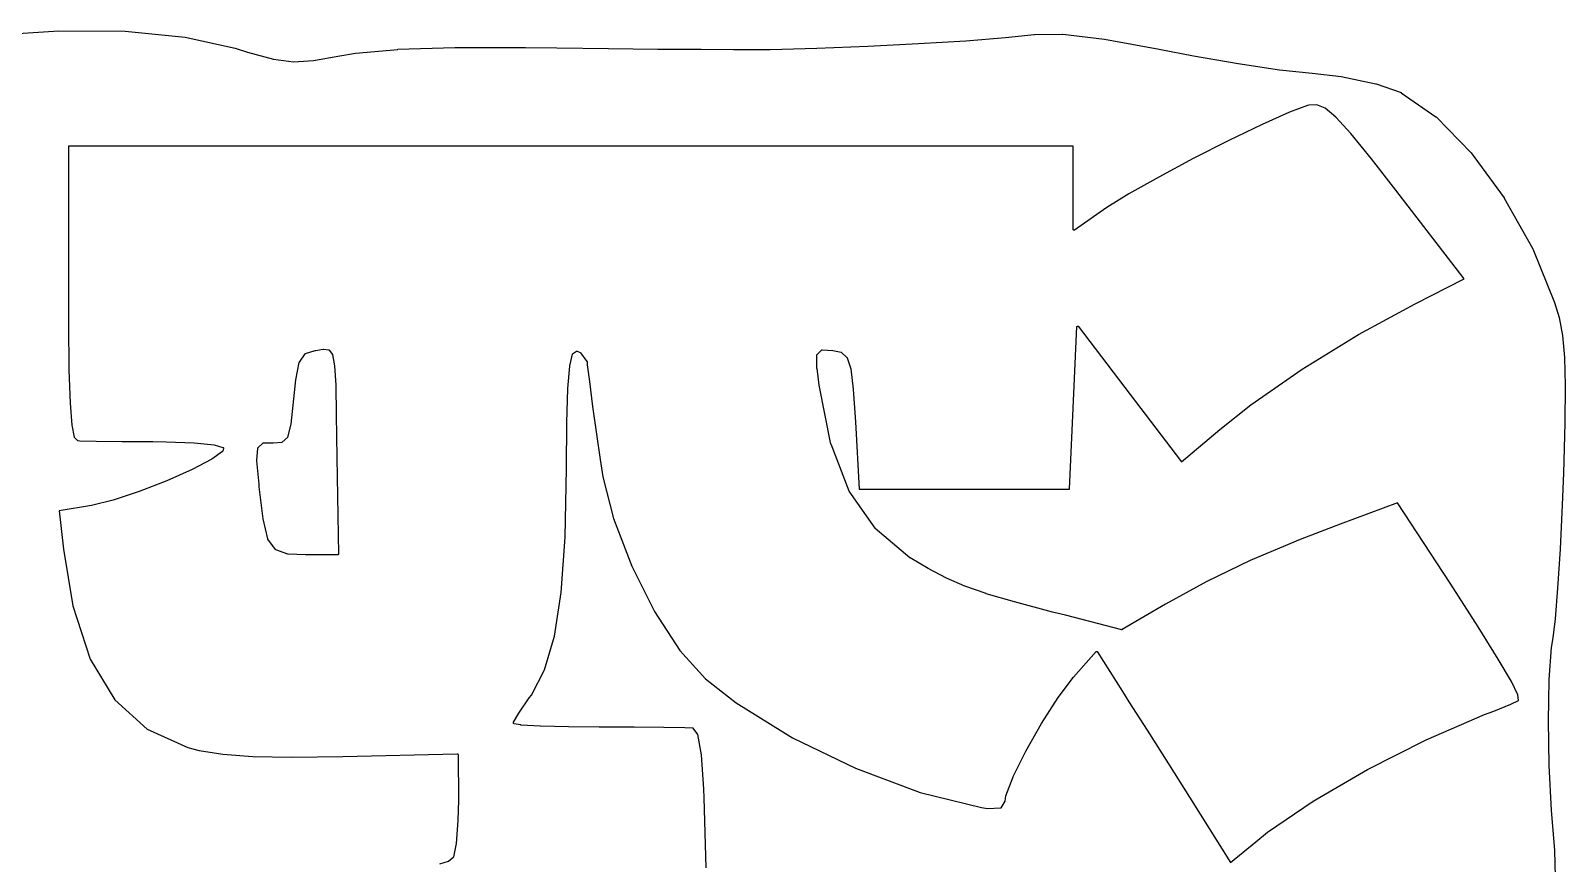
# Model space of a CAD drawing. Extents: x 85 to 230, y -159 to -77.
# Drawn here: x 150.03 to 160.33, y -142.06 to -136.47 of the extents above; entities that cross this region are included whole.
import ezdxf

# ---------------------------------------------------------------- set-up
doc = ezdxf.new("R2010")
doc.units = 0
doc.header["$MEASUREMENT"] = 0
doc.layers.add('BLACK', color=7, linetype='CONTINUOUS')

msp = doc.modelspace()

# ---------------------------------------------------------------- linework, layer by layer
at = {"layer": 'BLACK', "linetype": 'CONTINUOUS'}
for p, q in [((149.756, -136.497), (150.215, -136.466)), ((150.215, -136.466), (150.215, -136.466)), ((150.215, -136.466), (150.215, -136.466)), ((150.215, -136.466), (150.215, -136.466)), ((150.215, -136.466), (150.659, -136.47)), ((150.659, -136.47), (150.659, -136.47)), ((150.659, -136.47), (150.66, -136.47)), ((150.66, -136.47), (150.66, -136.47)), ((150.66, -136.47), (151.062, -136.51)), ((151.062, -136.51), (151.062, -136.51)), ((151.062, -136.51), (151.063, -136.51)), ((151.063, -136.51), (151.063, -136.51)), ((151.063, -136.51), (151.397, -136.584)), ((156.304, -136.533), (156.571, -136.512)), ((156.571, -136.512), (156.762, -136.491)), ((156.762, -136.491), (156.764, -136.491)), ((156.764, -136.491), (156.764, -136.491)), ((156.764, -136.491), (156.764, -136.491)), ((156.764, -136.491), (156.765, -136.491)), ((156.765, -136.491), (156.954, -136.489)), ((156.954, -136.489), (156.954, -136.489)), ((156.954, -136.489), (156.954, -136.489)), ((156.954, -136.489), (156.955, -136.489)), ((156.955, -136.489), (157.235, -136.522)), ((157.235, -136.522), (157.235, -136.522)), ((157.235, -136.522), (157.235, -136.522)), ((157.235, -136.522), (157.235, -136.522)), ((157.235, -136.522), (157.602, -136.59)), ((151.397, -136.584), (151.397, -136.584)), ((151.397, -136.584), (151.397, -136.584)), ((151.397, -136.584), (151.397, -136.584)), ((151.397, -136.584), (151.481, -136.61)), ((151.481, -136.61), (151.655, -136.658)), ((152.101, -136.635), (152.205, -136.617)), ((152.205, -136.617), (152.491, -136.592)), ((152.205, -136.617), (152.205, -136.617)), ((152.205, -136.617), (152.205, -136.617)), ((152.205, -136.617), (152.205, -136.617)), ((152.491, -136.591), (152.873, -136.579)), ((152.491, -136.592), (152.491, -136.591)), ((152.491, -136.592), (152.491, -136.592)), ((152.491, -136.592), (152.491, -136.592)), ((152.873, -136.579), (152.873, -136.578)), ((152.873, -136.578), (152.873, -136.579)), ((152.873, -136.579), (152.873, -136.578)), ((152.873, -136.578), (153.347, -136.578)), ((153.347, -136.578), (153.347, -136.578)), ((153.347, -136.578), (153.558, -136.581)), ((153.558, -136.581), (153.558, -136.581)), ((153.558, -136.581), (153.904, -136.585)), ((153.904, -136.585), (153.904, -136.585)), ((153.904, -136.585), (154.236, -136.589)), ((154.236, -136.589), (154.236, -136.589)), ((154.236, -136.589), (154.526, -136.591)), ((154.526, -136.591), (154.526, -136.591)), ((154.526, -136.591), (154.744, -136.593)), ((154.744, -136.593), (154.991, -136.592)), ((154.991, -136.592), (155.304, -136.584)), ((155.304, -136.584), (155.645, -136.57)), ((155.645, -136.57), (155.987, -136.553)), ((155.645, -136.57), (155.645, -136.57)), ((155.987, -136.553), (156.304, -136.533)), ((155.987, -136.553), (155.987, -136.553)), ((157.602, -136.59), (157.602, -136.59)), ((157.602, -136.59), (157.833, -136.635)), ((151.655, -136.658), (151.789, -136.675)), ((151.789, -136.675), (151.924, -136.667)), ((151.924, -136.667), (152.101, -136.635)), ((152.101, -136.635), (152.101, -136.635)), ((152.101, -136.635), (152.101, -136.635)), ((152.101, -136.635), (152.101, -136.635)), ((157.833, -136.635), (158.133, -136.687)), ((158.133, -136.687), (158.411, -136.728)), ((158.411, -136.728), (158.629, -136.752)), ((158.629, -136.752), (158.629, -136.752)), ((158.629, -136.752), (158.629, -136.752)), ((158.629, -136.752), (158.823, -136.774)), ((158.823, -136.774), (158.823, -136.774)), ((158.823, -136.774), (158.823, -136.774)), ((158.823, -136.774), (158.824, -136.774)), ((158.824, -136.774), (159.057, -136.822)), ((159.057, -136.822), (159.057, -136.822)), ((159.057, -136.822), (159.058, -136.822)), ((159.058, -136.822), (159.058, -136.822)), ((159.058, -136.822), (159.227, -136.882)), ((159.227, -136.882), (159.227, -136.882)), ((159.227, -136.882), (159.227, -136.882)), ((159.227, -136.882), (159.228, -136.882)), ((159.228, -136.882), (159.228, -136.883)), ((159.228, -136.883), (159.228, -136.883)), ((159.228, -136.883), (159.228, -136.883)), ((159.228, -136.883), (159.228, -136.883)), ((159.228, -136.883), (159.46, -137.044)), ((158.477, -137.014), (158.293, -137.096)), ((158.598, -136.969), (158.477, -137.014)), ((158.607, -136.967), (158.598, -136.969)), ((158.66, -136.963), (158.607, -136.967)), ((158.717, -136.986), (158.66, -136.963)), ((158.789, -137.046), (158.717, -136.986)), ((158.293, -137.096), (158.069, -137.204)), ((158.889, -137.156), (158.789, -137.046)), ((159.46, -137.044), (159.46, -137.044)), ((159.46, -137.044), (159.46, -137.044)), ((159.46, -137.044), (159.46, -137.044)), ((159.46, -137.044), (159.46, -137.044)), ((159.46, -137.044), (159.46, -137.044)), ((159.46, -137.044), (159.461, -137.044)), ((159.461, -137.044), (159.696, -137.287)), ((157.025, -137.242), (150.278, -137.242)), ((150.278, -137.242), (150.278, -138.227)), ((157.025, -137.8), (157.025, -137.242)), ((158.069, -137.204), (157.83, -137.325)), ((159.027, -137.327), (158.889, -137.156)), ((157.83, -137.325), (157.599, -137.449)), ((159.191, -137.537), (159.027, -137.327)), ((159.696, -137.287), (159.696, -137.287)), ((159.696, -137.287), (159.696, -137.287)), ((159.696, -137.287), (159.697, -137.287)), ((159.697, -137.287), (159.918, -137.589)), ((157.599, -137.449), (157.398, -137.562)), ((159.651, -138.133), (159.191, -137.537)), ((157.251, -137.654), (157.033, -137.805)), ((157.398, -137.562), (157.251, -137.654)), ((159.918, -137.589), (159.918, -137.589)), ((159.918, -137.589), (159.918, -137.59)), ((159.918, -137.59), (159.918, -137.59)), ((159.918, -137.59), (160.11, -137.93)), ((157.025, -137.801), (157.025, -137.8)), ((157.025, -137.802), (157.025, -137.801)), ((157.025, -137.801), (157.025, -137.801)), ((157.025, -137.801), (157.025, -137.801)), ((157.025, -137.801), (157.025, -137.801)), ((157.025, -137.801), (157.025, -137.801)), ((157.025, -137.801), (157.025, -137.801)), ((157.025, -137.803), (157.025, -137.802)), ((157.025, -137.802), (157.025, -137.802)), ((157.025, -137.802), (157.025, -137.802)), ((157.025, -137.802), (157.025, -137.802)), ((157.026, -137.803), (157.025, -137.803)), ((157.026, -137.804), (157.026, -137.803)), ((157.026, -137.803), (157.026, -137.803)), ((157.026, -137.803), (157.026, -137.803)), ((157.027, -137.804), (157.026, -137.804)), ((157.026, -137.804), (157.026, -137.804)), ((157.026, -137.804), (157.026, -137.804)), ((157.026, -137.804), (157.026, -137.804)), ((157.027, -137.805), (157.027, -137.804)), ((157.028, -137.805), (157.027, -137.805)), ((157.027, -137.805), (157.027, -137.805)), ((157.027, -137.805), (157.027, -137.805)), ((157.027, -137.805), (157.027, -137.805)), ((157.029, -137.805), (157.028, -137.805)), ((157.028, -137.805), (157.028, -137.805)), ((157.028, -137.805), (157.028, -137.805)), ((157.028, -137.805), (157.028, -137.805)), ((157.03, -137.805), (157.029, -137.805)), ((157.029, -137.805), (157.029, -137.805)), ((157.029, -137.805), (157.029, -137.805)), ((157.029, -137.805), (157.029, -137.805)), ((157.031, -137.805), (157.03, -137.805)), ((157.03, -137.805), (157.03, -137.805)), ((157.03, -137.805), (157.03, -137.805)), ((157.03, -137.805), (157.03, -137.805)), ((157.032, -137.805), (157.031, -137.805)), ((157.031, -137.805), (157.031, -137.805)), ((157.031, -137.805), (157.031, -137.805)), ((157.031, -137.805), (157.031, -137.805)), ((157.033, -137.805), (157.032, -137.805)), ((157.032, -137.805), (157.032, -137.805)), ((157.032, -137.805), (157.032, -137.805)), ((157.032, -137.805), (157.032, -137.805)), ((157.033, -137.805), (157.033, -137.805)), ((157.033, -137.805), (157.033, -137.805)), ((157.033, -137.805), (157.033, -137.805)), ((160.11, -137.93), (160.11, -137.931)), ((160.11, -137.931), (160.11, -137.931)), ((160.11, -137.931), (160.11, -137.931)), ((160.11, -137.931), (160.257, -138.29)), ((159.32, -138.299), (159.651, -138.133)), ((150.278, -138.227), (150.279, -138.434)), ((158.941, -138.505), (159.32, -138.299)), ((159.32, -138.299), (159.32, -138.299)), ((159.32, -138.299), (159.32, -138.299)), ((159.32, -138.299), (159.32, -138.299)), ((160.257, -138.29), (160.257, -138.29)), ((160.257, -138.29), (160.257, -138.29)), ((160.257, -138.29), (160.257, -138.29)), ((160.257, -138.29), (160.287, -138.392)), ((150.279, -138.434), (150.279, -138.434)), ((150.279, -138.434), (150.282, -138.743)), ((157.025, -139.001), (157.05, -138.453)), ((157.05, -138.453), (157.05, -138.452)), ((157.05, -138.452), (157.05, -138.452)), ((157.05, -138.452), (157.05, -138.452)), ((157.05, -138.452), (157.051, -138.452)), ((157.05, -138.453), (157.05, -138.453)), ((157.05, -138.453), (157.05, -138.453)), ((157.05, -138.453), (157.05, -138.453)), ((157.05, -138.453), (157.05, -138.453)), ((157.051, -138.451), (157.051, -138.45)), ((157.051, -138.45), (157.051, -138.45)), ((157.051, -138.45), (157.052, -138.45)), ((157.051, -138.452), (157.051, -138.451)), ((157.051, -138.451), (157.051, -138.451)), ((157.051, -138.451), (157.051, -138.451)), ((157.051, -138.451), (157.051, -138.451)), ((157.051, -138.451), (157.051, -138.451)), ((157.052, -138.45), (157.052, -138.449)), ((157.052, -138.449), (157.053, -138.449)), ((157.052, -138.45), (157.052, -138.45)), ((157.052, -138.45), (157.052, -138.45)), ((157.052, -138.45), (157.052, -138.45)), ((157.053, -138.449), (157.053, -138.449)), ((157.053, -138.449), (157.053, -138.449)), ((157.053, -138.449), (157.053, -138.449)), ((157.053, -138.449), (157.054, -138.449)), ((157.054, -138.449), (157.054, -138.449)), ((157.054, -138.449), (157.054, -138.449)), ((157.054, -138.449), (157.054, -138.449)), ((157.054, -138.449), (157.054, -138.449)), ((157.054, -138.449), (157.055, -138.449)), ((157.055, -138.449), (157.055, -138.449)), ((157.055, -138.449), (157.055, -138.449)), ((157.055, -138.449), (157.055, -138.449)), ((157.055, -138.449), (157.056, -138.449)), ((157.056, -138.449), (157.056, -138.449)), ((157.056, -138.449), (157.056, -138.449)), ((157.056, -138.449), (157.056, -138.449)), ((157.056, -138.449), (157.057, -138.449)), ((157.057, -138.449), (157.057, -138.449)), ((157.057, -138.449), (157.057, -138.449)), ((157.057, -138.449), (157.057, -138.449)), ((157.057, -138.449), (157.058, -138.449)), ((157.058, -138.449), (157.058, -138.449)), ((157.058, -138.449), (157.058, -138.449)), ((157.058, -138.449), (157.058, -138.45)), ((157.058, -138.45), (157.058, -138.45)), ((157.058, -138.45), (157.058, -138.45)), ((157.058, -138.45), (157.059, -138.45)), ((157.059, -138.45), (157.059, -138.45)), ((157.059, -138.45), (157.059, -138.45)), ((157.059, -138.45), (157.059, -138.45)), ((157.059, -138.45), (157.408, -138.908)), ((160.287, -138.392), (160.287, -138.392)), ((160.287, -138.392), (160.287, -138.392)), ((160.287, -138.392), (160.287, -138.392)), ((160.287, -138.392), (160.31, -138.513)), ((158.562, -138.739), (158.941, -138.505)), ((158.941, -138.505), (158.941, -138.505)), ((158.941, -138.505), (158.941, -138.505)), ((158.941, -138.505), (158.941, -138.505)), ((160.31, -138.513), (160.31, -138.513)), ((160.31, -138.513), (160.31, -138.513)), ((160.31, -138.513), (160.31, -138.513)), ((160.31, -138.513), (160.324, -138.659)), ((151.829, -138.692), (151.868, -138.636)), ((151.868, -138.636), (151.868, -138.635)), ((151.868, -138.635), (151.868, -138.635)), ((151.868, -138.635), (151.869, -138.635)), ((151.868, -138.636), (151.868, -138.636)), ((151.868, -138.636), (151.868, -138.636)), ((151.868, -138.636), (151.868, -138.636)), ((151.869, -138.635), (151.869, -138.634)), ((151.869, -138.634), (151.869, -138.634)), ((151.869, -138.634), (151.869, -138.634)), ((151.869, -138.634), (151.87, -138.634)), ((151.869, -138.635), (151.869, -138.635)), ((151.869, -138.635), (151.869, -138.635)), ((151.87, -138.634), (151.936, -138.613)), ((151.87, -138.634), (151.87, -138.634)), ((151.87, -138.634), (151.87, -138.634)), ((151.87, -138.634), (151.87, -138.634)), ((151.936, -138.613), (151.94, -138.612)), ((151.936, -138.613), (151.936, -138.613)), ((151.936, -138.613), (151.936, -138.613)), ((151.936, -138.613), (151.936, -138.613)), ((151.94, -138.612), (151.989, -138.604)), ((151.989, -138.604), (151.989, -138.604)), ((151.989, -138.604), (151.989, -138.604)), ((151.989, -138.604), (151.989, -138.604)), ((151.989, -138.604), (151.99, -138.604)), ((151.99, -138.604), (151.99, -138.604)), ((151.99, -138.604), (152.025, -138.608)), ((151.99, -138.604), (151.99, -138.604)), ((151.99, -138.604), (151.99, -138.604)), ((152.025, -138.608), (152.025, -138.608)), ((152.025, -138.608), (152.025, -138.608)), ((152.025, -138.608), (152.025, -138.608)), ((152.025, -138.608), (152.025, -138.608)), ((152.025, -138.608), (152.026, -138.608)), ((152.026, -138.608), (152.026, -138.609)), ((152.026, -138.609), (152.026, -138.609)), ((152.026, -138.609), (152.026, -138.609)), ((152.026, -138.609), (152.027, -138.609)), ((152.027, -138.609), (152.027, -138.609)), ((152.027, -138.609), (152.027, -138.609)), ((152.027, -138.609), (152.027, -138.609)), ((152.027, -138.609), (152.028, -138.609)), ((152.028, -138.609), (152.028, -138.61)), ((152.028, -138.61), (152.028, -138.61)), ((152.028, -138.61), (152.028, -138.61)), ((152.028, -138.61), (152.028, -138.61)), ((152.028, -138.61), (152.028, -138.61)), ((152.028, -138.61), (152.028, -138.61)), ((152.028, -138.61), (152.051, -138.641)), ((152.051, -138.641), (152.051, -138.641)), ((152.051, -138.641), (152.051, -138.641)), ((152.051, -138.641), (152.051, -138.641)), ((152.051, -138.641), (152.051, -138.641)), ((152.051, -138.641), (152.051, -138.642)), ((152.051, -138.642), (152.051, -138.642)), ((152.051, -138.642), (152.051, -138.642)), ((152.051, -138.642), (152.051, -138.642)), ((152.051, -138.642), (152.052, -138.643)), ((152.052, -138.643), (152.052, -138.643)), ((152.052, -138.643), (152.052, -138.643)), ((152.052, -138.643), (152.065, -138.715)), ((153.644, -138.717), (153.662, -138.638)), ((153.662, -138.638), (153.662, -138.637)), ((153.662, -138.637), (153.662, -138.637)), ((153.662, -138.637), (153.663, -138.637)), ((153.662, -138.638), (153.662, -138.638)), ((153.662, -138.638), (153.662, -138.638)), ((153.662, -138.638), (153.662, -138.638)), ((153.663, -138.637), (153.663, -138.636)), ((153.663, -138.636), (153.663, -138.636)), ((153.663, -138.636), (153.663, -138.636)), ((153.663, -138.636), (153.663, -138.636)), ((153.663, -138.636), (153.664, -138.636)), ((153.663, -138.637), (153.663, -138.637)), ((153.663, -138.637), (153.663, -138.637)), ((153.664, -138.635), (153.689, -138.618)), ((153.664, -138.636), (153.664, -138.635)), ((153.664, -138.636), (153.664, -138.636)), ((153.689, -138.618), (153.689, -138.617)), ((153.689, -138.617), (153.689, -138.617)), ((153.689, -138.617), (153.69, -138.617)), ((153.689, -138.618), (153.689, -138.618)), ((153.689, -138.618), (153.689, -138.618)), ((153.69, -138.617), (153.69, -138.617)), ((153.69, -138.617), (153.69, -138.617)), ((153.69, -138.617), (153.69, -138.617)), ((153.69, -138.617), (153.69, -138.617)), ((153.69, -138.617), (153.691, -138.617)), ((153.691, -138.617), (153.691, -138.617)), ((153.691, -138.617), (153.691, -138.617)), ((153.691, -138.617), (153.691, -138.617)), ((153.691, -138.617), (153.692, -138.617)), ((153.692, -138.617), (153.692, -138.617)), ((153.692, -138.617), (153.692, -138.617)), ((153.692, -138.617), (153.692, -138.617)), ((153.692, -138.617), (153.693, -138.617)), ((153.693, -138.617), (153.693, -138.617)), ((153.693, -138.617), (153.693, -138.617)), ((153.693, -138.617), (153.693, -138.617)), ((153.693, -138.617), (153.693, -138.617)), ((153.693, -138.617), (153.694, -138.617)), ((153.694, -138.617), (153.715, -138.627)), ((153.715, -138.627), (153.715, -138.627)), ((153.715, -138.627), (153.715, -138.627)), ((153.715, -138.627), (153.716, -138.627)), ((153.716, -138.627), (153.716, -138.628)), ((153.716, -138.628), (153.716, -138.628)), ((153.716, -138.628), (153.716, -138.628)), ((153.716, -138.628), (153.716, -138.628)), ((153.716, -138.628), (153.717, -138.628)), ((153.717, -138.628), (153.717, -138.628)), ((153.717, -138.628), (153.717, -138.629)), ((153.717, -138.629), (153.717, -138.629)), ((153.717, -138.629), (153.76, -138.686)), ((153.76, -138.686), (153.76, -138.686)), ((153.76, -138.686), (153.76, -138.686)), ((153.76, -138.686), (153.76, -138.687)), ((153.76, -138.687), (153.76, -138.687)), ((153.76, -138.687), (153.76, -138.687)), ((153.76, -138.687), (153.76, -138.687)), ((153.76, -138.687), (153.761, -138.687)), ((153.761, -138.687), (153.761, -138.688)), ((153.761, -138.688), (153.761, -138.688)), ((153.761, -138.688), (153.761, -138.688)), ((153.761, -138.688), (153.761, -138.688)), ((153.761, -138.688), (153.762, -138.709)), ((155.304, -138.642), (155.304, -138.641)), ((155.304, -138.641), (155.305, -138.641)), ((155.304, -138.643), (155.304, -138.642)), ((155.304, -138.642), (155.304, -138.642)), ((155.304, -138.642), (155.304, -138.642)), ((155.304, -138.642), (155.304, -138.642)), ((155.304, -138.644), (155.304, -138.643)), ((155.304, -138.643), (155.304, -138.643)), ((155.304, -138.643), (155.304, -138.643)), ((155.304, -138.643), (155.304, -138.643)), ((155.304, -138.734), (155.304, -138.644)), ((155.304, -138.644), (155.304, -138.644)), ((155.305, -138.64), (155.336, -138.609)), ((155.305, -138.641), (155.305, -138.64)), ((155.305, -138.641), (155.305, -138.641)), ((155.305, -138.641), (155.305, -138.641)), ((155.305, -138.641), (155.305, -138.641)), ((155.336, -138.609), (155.336, -138.609)), ((155.336, -138.609), (155.336, -138.609)), ((155.336, -138.609), (155.336, -138.609)), ((155.336, -138.609), (155.336, -138.609)), ((155.336, -138.609), (155.337, -138.609)), ((155.337, -138.609), (155.337, -138.608)), ((155.337, -138.608), (155.337, -138.608)), ((155.337, -138.608), (155.338, -138.608)), ((155.337, -138.609), (155.337, -138.609)), ((155.337, -138.609), (155.337, -138.609)), ((155.338, -138.608), (155.338, -138.608)), ((155.338, -138.608), (155.338, -138.608)), ((155.338, -138.608), (155.338, -138.608)), ((155.338, -138.608), (155.339, -138.608)), ((155.339, -138.608), (155.339, -138.608)), ((155.339, -138.608), (155.339, -138.608)), ((155.339, -138.608), (155.339, -138.608)), ((155.339, -138.608), (155.339, -138.608)), ((155.339, -138.608), (155.34, -138.608)), ((155.34, -138.608), (155.411, -138.612)), ((155.411, -138.612), (155.411, -138.612)), ((155.411, -138.612), (155.411, -138.612)), ((155.411, -138.612), (155.412, -138.612)), ((155.412, -138.612), (155.466, -138.625)), ((155.466, -138.625), (155.466, -138.625)), ((155.466, -138.625), (155.466, -138.625)), ((155.466, -138.625), (155.466, -138.625)), ((155.466, -138.625), (155.466, -138.625)), ((155.466, -138.625), (155.467, -138.625)), ((155.467, -138.625), (155.467, -138.625)), ((155.467, -138.625), (155.467, -138.625)), ((155.467, -138.625), (155.467, -138.625)), ((155.467, -138.625), (155.467, -138.625)), ((155.467, -138.625), (155.468, -138.626)), ((155.468, -138.626), (155.468, -138.626)), ((155.468, -138.626), (155.506, -138.66)), ((155.506, -138.66), (155.506, -138.66)), ((155.506, -138.66), (155.507, -138.66)), ((155.507, -138.66), (155.507, -138.66)), ((155.507, -138.66), (155.507, -138.66)), ((155.507, -138.66), (155.507, -138.66)), ((155.507, -138.66), (155.507, -138.661)), ((155.507, -138.661), (155.507, -138.661)), ((155.507, -138.661), (155.508, -138.661)), ((155.508, -138.661), (155.508, -138.661)), ((155.508, -138.661), (155.508, -138.661)), ((155.508, -138.661), (155.508, -138.662)), ((155.508, -138.662), (155.532, -138.737)), ((160.324, -138.659), (160.324, -138.659)), ((160.324, -138.659), (160.324, -138.659)), ((160.324, -138.659), (160.324, -138.659)), ((160.324, -138.659), (160.329, -138.849)), ((150.282, -138.743), (150.29, -138.967)), ((151.805, -138.811), (151.828, -138.694)), ((151.828, -138.694), (151.828, -138.693)), ((151.828, -138.693), (151.828, -138.693)), ((151.828, -138.693), (151.829, -138.693)), ((151.828, -138.694), (151.828, -138.694)), ((151.829, -138.693), (151.829, -138.692)), ((151.829, -138.692), (151.829, -138.692)), ((152.065, -138.715), (152.065, -138.715)), ((152.065, -138.715), (152.065, -138.715)), ((152.065, -138.715), (152.065, -138.716)), ((152.065, -138.716), (152.073, -138.845)), ((153.632, -138.868), (153.644, -138.718)), ((153.644, -138.718), (153.644, -138.717)), ((153.644, -138.717), (153.644, -138.717)), ((153.644, -138.718), (153.644, -138.718)), ((153.762, -138.709), (153.776, -138.822)), ((155.305, -138.734), (155.304, -138.734)), ((155.319, -138.846), (155.305, -138.734)), ((155.305, -138.734), (155.305, -138.734)), ((155.305, -138.734), (155.305, -138.734)), ((155.532, -138.737), (155.532, -138.737)), ((155.532, -138.737), (155.532, -138.737)), ((155.532, -138.737), (155.532, -138.737)), ((155.532, -138.737), (155.548, -138.873)), ((158.217, -138.979), (158.562, -138.739)), ((158.562, -138.739), (158.562, -138.739)), ((158.562, -138.739), (158.562, -138.739)), ((158.562, -138.739), (158.562, -138.739)), ((151.792, -138.938), (151.805, -138.811)), ((151.805, -138.811), (151.805, -138.811)), ((151.805, -138.811), (151.805, -138.811)), ((151.805, -138.811), (151.805, -138.811)), ((152.073, -138.845), (152.073, -138.845)), ((152.073, -138.845), (152.073, -138.845)), ((152.073, -138.845), (152.073, -138.845)), ((152.073, -138.845), (152.077, -139.045)), ((153.625, -139.099), (153.632, -138.868)), ((153.632, -138.868), (153.632, -138.868)), ((153.632, -138.868), (153.632, -138.868)), ((153.632, -138.868), (153.632, -138.868)), ((153.776, -138.822), (153.797, -138.989)), ((155.398, -139.242), (155.319, -138.846)), ((155.319, -138.846), (155.319, -138.846)), ((155.319, -138.846), (155.319, -138.846)), ((155.319, -138.846), (155.319, -138.846)), ((155.548, -138.873), (155.548, -138.873)), ((155.548, -138.873), (155.548, -138.873)), ((155.548, -138.873), (155.548, -138.874)), ((155.548, -138.874), (155.562, -139.091)), ((160.329, -138.849), (160.326, -139.102)), ((160.329, -138.849), (160.329, -138.849)), ((160.329, -138.849), (160.329, -138.849)), ((160.329, -138.849), (160.329, -138.849)), ((150.29, -138.967), (150.302, -139.114)), ((151.775, -139.107), (151.792, -138.938)), ((151.792, -138.938), (151.792, -138.938)), ((153.797, -138.989), (153.823, -139.175)), ((157.408, -138.908), (157.753, -139.361)), ((158.01, -139.143), (158.217, -138.979)), ((158.217, -138.979), (158.217, -138.979)), ((158.217, -138.979), (158.217, -138.979)), ((158.217, -138.979), (158.217, -138.979)), ((152.077, -139.045), (152.077, -139.045)), ((152.077, -139.045), (152.077, -139.045)), ((152.077, -139.045), (152.081, -139.332)), ((153.623, -139.405), (153.625, -139.099)), ((153.625, -139.099), (153.625, -139.099)), ((153.625, -139.099), (153.625, -139.099)), ((153.625, -139.099), (153.625, -139.099)), ((155.562, -139.091), (155.562, -139.091)), ((155.562, -139.091), (155.562, -139.091)), ((155.562, -139.091), (155.587, -139.543)), ((157, -139.544), (157.025, -139.001)), ((160.326, -139.102), (160.316, -139.437)), ((160.326, -139.102), (160.326, -139.102)), ((160.326, -139.102), (160.326, -139.102)), ((160.326, -139.102), (160.326, -139.102)), ((150.302, -139.114), (150.318, -139.194)), ((150.318, -139.194), (150.339, -139.218)), ((151.713, -139.229), (151.752, -139.195)), ((151.752, -139.195), (151.775, -139.107)), ((153.823, -139.175), (153.848, -139.344)), ((157.753, -139.361), (158.01, -139.143)), ((158.01, -139.143), (158.01, -139.143)), ((158.01, -139.143), (158.01, -139.143)), ((158.01, -139.143), (158.01, -139.143)), ((150.339, -139.218), (150.356, -139.219)), ((150.356, -139.219), (150.465, -139.222)), ((150.465, -139.222), (150.638, -139.224)), ((150.638, -139.224), (150.638, -139.224)), ((150.638, -139.224), (150.846, -139.225)), ((150.846, -139.225), (150.846, -139.225)), ((150.846, -139.225), (150.935, -139.226)), ((150.935, -139.226), (150.935, -139.226)), ((150.935, -139.226), (150.935, -139.226)), ((150.935, -139.226), (150.935, -139.226)), ((150.935, -139.226), (151.122, -139.233)), ((151.122, -139.233), (151.122, -139.233)), ((151.122, -139.233), (151.122, -139.233)), ((151.122, -139.233), (151.122, -139.233)), ((151.122, -139.233), (151.257, -139.247)), ((151.313, -139.291), (151.242, -139.343)), ((151.257, -139.247), (151.257, -139.247)), ((151.257, -139.247), (151.258, -139.247)), ((151.258, -139.247), (151.258, -139.247)), ((151.258, -139.247), (151.316, -139.264)), ((151.314, -139.29), (151.313, -139.29)), ((151.313, -139.29), (151.313, -139.29)), ((151.313, -139.29), (151.313, -139.291)), ((151.313, -139.291), (151.313, -139.291)), ((151.313, -139.291), (151.313, -139.291)), ((151.315, -139.288), (151.314, -139.289)), ((151.314, -139.289), (151.314, -139.289)), ((151.314, -139.289), (151.314, -139.289)), ((151.314, -139.289), (151.314, -139.289)), ((151.314, -139.289), (151.314, -139.29)), ((151.314, -139.29), (151.314, -139.29)), ((151.314, -139.29), (151.314, -139.29)), ((151.32, -139.27), (151.315, -139.288)), ((151.315, -139.288), (151.315, -139.288)), ((151.315, -139.288), (151.315, -139.288)), ((151.315, -139.288), (151.315, -139.288)), ((151.316, -139.264), (151.316, -139.264)), ((151.316, -139.264), (151.317, -139.264)), ((151.317, -139.264), (151.317, -139.264)), ((151.317, -139.264), (151.317, -139.264)), ((151.317, -139.264), (151.317, -139.265)), ((151.317, -139.265), (151.318, -139.265)), ((151.318, -139.265), (151.318, -139.265)), ((151.318, -139.265), (151.318, -139.265)), ((151.318, -139.265), (151.318, -139.265)), ((151.318, -139.265), (151.318, -139.265)), ((151.318, -139.265), (151.319, -139.266)), ((151.319, -139.266), (151.319, -139.266)), ((151.319, -139.266), (151.319, -139.266)), ((151.319, -139.266), (151.319, -139.266)), ((151.319, -139.266), (151.319, -139.266)), ((151.319, -139.266), (151.319, -139.267)), ((151.319, -139.267), (151.319, -139.267)), ((151.319, -139.267), (151.319, -139.267)), ((151.319, -139.267), (151.32, -139.267)), ((151.32, -139.267), (151.32, -139.267)), ((151.32, -139.267), (151.32, -139.267)), ((151.32, -139.267), (151.32, -139.268)), ((151.32, -139.268), (151.32, -139.268)), ((151.32, -139.268), (151.32, -139.268)), ((151.32, -139.268), (151.32, -139.268)), ((151.32, -139.268), (151.32, -139.269)), ((151.32, -139.269), (151.32, -139.269)), ((151.32, -139.269), (151.32, -139.269)), ((151.32, -139.269), (151.32, -139.269)), ((151.32, -139.269), (151.32, -139.27)), ((151.32, -139.27), (151.32, -139.27)), ((151.544, -139.352), (151.55, -139.269)), ((151.55, -139.268), (151.55, -139.267)), ((151.55, -139.267), (151.55, -139.267)), ((151.55, -139.267), (151.55, -139.267)), ((151.55, -139.267), (151.551, -139.267)), ((151.55, -139.269), (151.55, -139.268)), ((151.55, -139.268), (151.55, -139.268)), ((151.55, -139.268), (151.55, -139.268)), ((151.55, -139.268), (151.55, -139.268)), ((151.55, -139.269), (151.55, -139.269)), ((151.55, -139.269), (151.55, -139.269)), ((151.55, -139.269), (151.55, -139.269)), ((151.551, -139.266), (151.583, -139.235)), ((151.551, -139.267), (151.551, -139.266)), ((151.551, -139.266), (151.551, -139.266)), ((151.551, -139.267), (151.551, -139.267)), ((151.551, -139.267), (151.551, -139.267)), ((151.583, -139.235), (151.583, -139.235)), ((151.583, -139.235), (151.584, -139.235)), ((151.584, -139.235), (151.585, -139.234)), ((151.584, -139.235), (151.584, -139.235)), ((151.584, -139.235), (151.584, -139.235)), ((151.584, -139.235), (151.584, -139.235)), ((151.585, -139.234), (151.585, -139.234)), ((151.585, -139.234), (151.585, -139.234)), ((151.585, -139.234), (151.585, -139.234)), ((151.585, -139.234), (151.585, -139.234)), ((151.585, -139.234), (151.586, -139.234)), ((151.586, -139.234), (151.586, -139.234)), ((151.586, -139.234), (151.586, -139.234)), ((151.586, -139.234), (151.586, -139.234)), ((151.586, -139.234), (151.587, -139.234)), ((151.587, -139.234), (151.652, -139.232)), ((151.652, -139.232), (151.713, -139.229)), ((155.399, -139.242), (155.398, -139.242)), ((155.399, -139.243), (155.399, -139.242)), ((155.521, -139.557), (155.399, -139.243)), ((155.399, -139.243), (155.399, -139.243)), ((151.109, -139.412), (150.939, -139.488)), ((151.241, -139.343), (151.109, -139.412)), ((151.109, -139.412), (151.109, -139.412)), ((151.109, -139.412), (151.109, -139.412)), ((151.109, -139.412), (151.109, -139.412)), ((151.242, -139.343), (151.241, -139.343)), ((151.241, -139.343), (151.241, -139.343)), ((151.241, -139.343), (151.241, -139.343)), ((151.544, -139.353), (151.544, -139.352)), ((151.558, -139.511), (151.544, -139.353)), ((151.544, -139.353), (151.544, -139.353)), ((151.544, -139.353), (151.544, -139.353)), ((152.081, -139.332), (152.081, -139.332)), ((152.081, -139.332), (152.091, -139.98)), ((153.613, -139.866), (153.623, -139.405)), ((153.848, -139.344), (153.867, -139.461)), ((150.939, -139.488), (150.754, -139.56)), ((150.939, -139.488), (150.939, -139.488)), ((150.939, -139.488), (150.939, -139.488)), ((150.939, -139.488), (150.939, -139.488)), ((151.56, -139.529), (151.558, -139.511)), ((151.558, -139.511), (151.558, -139.511)), ((151.558, -139.511), (151.558, -139.511)), ((151.558, -139.511), (151.558, -139.511)), ((153.867, -139.461), (153.939, -139.742)), ((160.316, -139.437), (160.308, -139.65)), ((160.316, -139.437), (160.316, -139.437)), ((160.316, -139.437), (160.316, -139.437)), ((150.578, -139.619), (150.434, -139.654)), ((150.754, -139.56), (150.578, -139.619)), ((150.578, -139.619), (150.578, -139.619)), ((150.578, -139.619), (150.578, -139.619)), ((150.578, -139.619), (150.578, -139.619)), ((150.754, -139.56), (150.754, -139.56)), ((150.754, -139.56), (150.754, -139.56)), ((150.754, -139.56), (150.754, -139.56)), ((151.586, -139.744), (151.56, -139.529)), ((151.56, -139.529), (151.56, -139.529)), ((151.56, -139.529), (151.56, -139.529)), ((155.521, -139.558), (155.521, -139.557)), ((155.521, -139.557), (155.521, -139.557)), ((155.521, -139.557), (155.521, -139.557)), ((155.695, -139.807), (155.521, -139.558)), ((155.521, -139.558), (155.521, -139.558)), ((155.521, -139.558), (155.521, -139.558)), ((155.521, -139.558), (155.521, -139.558)), ((155.521, -139.558), (155.521, -139.558)), ((155.587, -139.543), (156.293, -139.544)), ((156.293, -139.544), (156.293, -139.544)), ((156.293, -139.544), (157, -139.544)), ((150.434, -139.654), (150.217, -139.69)), ((150.217, -139.69), (150.246, -139.947)), ((150.434, -139.654), (150.434, -139.654)), ((150.434, -139.654), (150.434, -139.654)), ((150.434, -139.654), (150.434, -139.654)), ((159.203, -139.636), (158.818, -139.78)), ((159.555, -140.176), (159.203, -139.636)), ((160.308, -139.65), (160.294, -139.947)), ((160.308, -139.65), (160.308, -139.65)), ((160.308, -139.65), (160.308, -139.65)), ((151.618, -139.877), (151.586, -139.744)), ((151.586, -139.744), (151.586, -139.744)), ((151.586, -139.744), (151.586, -139.744)), ((151.586, -139.744), (151.586, -139.744)), ((153.939, -139.742), (154.061, -140.06)), ((155.696, -139.808), (155.695, -139.807)), ((155.695, -139.807), (155.695, -139.807)), ((155.695, -139.807), (155.695, -139.807)), ((155.695, -139.807), (155.695, -139.807)), ((155.695, -139.807), (155.695, -139.807)), ((155.929, -140.004), (155.696, -139.808)), ((155.696, -139.808), (155.696, -139.808)), ((155.696, -139.808), (155.696, -139.808)), ((158.818, -139.78), (158.549, -139.883)), ((151.618, -139.878), (151.618, -139.877)), ((151.618, -139.879), (151.618, -139.878)), ((151.618, -139.878), (151.618, -139.878)), ((151.618, -139.878), (151.618, -139.878)), ((151.618, -139.878), (151.618, -139.878)), ((151.668, -139.95), (151.618, -139.879)), ((151.618, -139.879), (151.618, -139.879)), ((151.618, -139.879), (151.618, -139.879)), ((153.587, -140.238), (153.613, -139.866)), ((158.549, -139.883), (158.214, -140.023)), ((150.246, -139.947), (150.309, -140.328)), ((151.669, -139.951), (151.668, -139.95)), ((151.668, -139.95), (151.668, -139.95)), ((151.668, -139.95), (151.668, -139.95)), ((151.668, -139.95), (151.668, -139.95)), ((151.67, -139.952), (151.669, -139.951)), ((151.669, -139.951), (151.669, -139.951)), ((151.669, -139.951), (151.669, -139.951)), ((151.669, -139.951), (151.669, -139.951)), ((151.669, -139.951), (151.669, -139.951)), ((151.669, -139.951), (151.669, -139.951)), ((151.669, -139.951), (151.669, -139.951)), ((151.751, -139.98), (151.67, -139.952)), ((151.67, -139.952), (151.67, -139.952)), ((151.67, -139.952), (151.67, -139.952)), ((151.67, -139.952), (151.67, -139.952)), ((151.67, -139.952), (151.67, -139.952)), ((151.752, -139.98), (151.751, -139.98)), ((151.753, -139.98), (151.752, -139.98)), ((151.752, -139.98), (151.752, -139.98)), ((151.752, -139.98), (151.752, -139.98)), ((151.752, -139.98), (151.752, -139.98)), ((151.87, -139.985), (151.753, -139.98)), ((151.753, -139.98), (151.753, -139.98)), ((151.753, -139.98), (151.753, -139.98)), ((151.871, -139.985), (151.87, -139.985)), ((152.086, -139.985), (151.871, -139.985)), ((151.871, -139.985), (151.871, -139.985)), ((152.087, -139.985), (152.086, -139.985)), ((152.086, -139.985), (152.086, -139.985)), ((152.086, -139.985), (152.086, -139.985)), ((152.086, -139.985), (152.086, -139.985)), ((152.086, -139.985), (152.086, -139.985)), ((152.088, -139.984), (152.087, -139.985)), ((152.087, -139.985), (152.087, -139.985)), ((152.087, -139.985), (152.087, -139.985)), ((152.087, -139.985), (152.087, -139.985)), ((152.087, -139.985), (152.087, -139.985)), ((152.087, -139.985), (152.087, -139.985)), ((152.089, -139.984), (152.088, -139.984)), ((152.088, -139.984), (152.088, -139.984)), ((152.088, -139.984), (152.088, -139.984)), ((152.088, -139.984), (152.088, -139.984)), ((152.09, -139.983), (152.089, -139.983)), ((152.089, -139.983), (152.089, -139.984)), ((152.089, -139.984), (152.089, -139.984)), ((152.089, -139.984), (152.089, -139.984)), ((152.089, -139.984), (152.089, -139.984)), ((152.091, -139.98), (152.09, -139.98)), ((152.09, -139.98), (152.09, -139.981)), ((152.09, -139.981), (152.09, -139.981)), ((152.09, -139.981), (152.09, -139.981)), ((152.09, -139.981), (152.09, -139.981)), ((152.09, -139.981), (152.09, -139.982)), ((152.09, -139.982), (152.09, -139.982)), ((152.09, -139.982), (152.09, -139.982)), ((152.09, -139.982), (152.09, -139.982)), ((152.09, -139.982), (152.09, -139.983)), ((152.09, -139.983), (152.09, -139.983)), ((152.09, -139.983), (152.09, -139.983)), ((152.091, -139.98), (152.091, -139.98)), ((152.091, -139.98), (152.091, -139.98)), ((152.091, -139.98), (152.091, -139.98)), ((155.93, -140.005), (155.929, -140.004)), ((156.05, -140.077), (155.93, -140.005)), ((155.93, -140.005), (155.93, -140.005)), ((155.93, -140.005), (155.93, -140.005)), ((158.214, -140.023), (157.923, -140.163)), ((160.294, -139.947), (160.277, -140.209)), ((160.294, -139.947), (160.294, -139.947)), ((160.294, -139.947), (160.294, -139.947)), ((154.061, -140.06), (154.214, -140.365)), ((156.051, -140.077), (156.05, -140.077)), ((156.05, -140.077), (156.05, -140.077)), ((156.175, -140.142), (156.051, -140.077)), ((156.051, -140.077), (156.051, -140.077)), ((156.298, -140.195), (156.175, -140.142)), ((156.175, -140.142), (156.175, -140.142)), ((156.175, -140.142), (156.175, -140.142)), ((156.175, -140.142), (156.175, -140.142)), ((156.441, -140.245), (156.298, -140.195)), ((156.298, -140.195), (156.298, -140.195)), ((156.298, -140.195), (156.298, -140.195)), ((156.298, -140.195), (156.298, -140.195)), ((157.923, -140.163), (157.645, -140.317)), ((159.743, -140.469), (159.555, -140.176)), ((159.555, -140.176), (159.555, -140.176)), ((160.277, -140.209), (160.26, -140.415)), ((160.277, -140.209), (160.277, -140.209)), ((160.277, -140.209), (160.277, -140.209)), ((160.277, -140.209), (160.277, -140.209)), ((150.309, -140.328), (150.425, -140.686)), ((153.542, -140.531), (153.587, -140.238)), ((156.441, -140.246), (156.441, -140.245)), ((156.441, -140.245), (156.441, -140.245)), ((156.441, -140.245), (156.441, -140.245)), ((156.63, -140.301), (156.441, -140.246)), ((156.886, -140.369), (156.63, -140.301)), ((156.63, -140.301), (156.63, -140.301)), ((156.63, -140.301), (156.63, -140.301)), ((156.63, -140.301), (156.63, -140.301)), ((157.645, -140.317), (157.354, -140.487)), ((154.214, -140.365), (154.384, -140.627)), ((156.974, -140.391), (156.886, -140.369)), ((156.886, -140.369), (156.886, -140.369)), ((156.886, -140.369), (156.886, -140.369)), ((157.351, -140.488), (156.974, -140.391)), ((156.974, -140.391), (156.974, -140.391)), ((156.974, -140.391), (156.974, -140.391)), ((160.26, -140.415), (160.245, -140.542)), ((160.26, -140.415), (160.26, -140.415)), ((160.26, -140.415), (160.26, -140.415)), ((160.26, -140.415), (160.26, -140.415)), ((153.475, -140.757), (153.542, -140.531)), ((157.352, -140.488), (157.351, -140.488)), ((157.351, -140.488), (157.351, -140.488)), ((157.351, -140.488), (157.351, -140.488)), ((157.353, -140.488), (157.352, -140.488)), ((157.352, -140.488), (157.352, -140.488)), ((157.352, -140.488), (157.352, -140.488)), ((157.352, -140.488), (157.352, -140.488)), ((157.354, -140.487), (157.353, -140.487)), ((157.353, -140.487), (157.353, -140.487)), ((157.353, -140.487), (157.353, -140.487)), ((157.353, -140.487), (157.353, -140.488)), ((157.353, -140.488), (157.353, -140.488)), ((157.353, -140.488), (157.353, -140.488)), ((157.354, -140.487), (157.354, -140.487)), ((157.354, -140.487), (157.354, -140.487)), ((159.879, -140.686), (159.743, -140.469)), ((160.245, -140.542), (160.235, -140.608)), ((160.245, -140.542), (160.245, -140.542)), ((160.245, -140.542), (160.245, -140.542)), ((160.245, -140.542), (160.245, -140.542)), ((154.384, -140.627), (154.555, -140.818)), ((157.027, -140.806), (157.178, -140.634)), ((157.178, -140.634), (157.178, -140.634)), ((157.178, -140.634), (157.178, -140.634)), ((157.178, -140.634), (157.178, -140.634)), ((157.178, -140.634), (157.178, -140.634)), ((157.178, -140.634), (157.179, -140.634)), ((157.179, -140.634), (157.179, -140.633)), ((157.179, -140.633), (157.179, -140.633)), ((157.179, -140.633), (157.179, -140.633)), ((157.179, -140.633), (157.179, -140.633)), ((157.179, -140.633), (157.18, -140.633)), ((157.18, -140.633), (157.18, -140.633)), ((157.18, -140.633), (157.18, -140.633)), ((157.18, -140.633), (157.18, -140.633)), ((157.18, -140.633), (157.181, -140.633)), ((157.181, -140.633), (157.181, -140.633)), ((157.181, -140.633), (157.181, -140.633)), ((157.181, -140.633), (157.181, -140.633)), ((157.181, -140.633), (157.182, -140.633)), ((157.182, -140.633), (157.182, -140.633)), ((157.182, -140.633), (157.182, -140.633)), ((157.182, -140.633), (157.182, -140.633)), ((157.182, -140.633), (157.183, -140.633)), ((157.183, -140.633), (157.183, -140.633)), ((157.183, -140.633), (157.183, -140.633)), ((157.183, -140.633), (157.183, -140.633)), ((157.183, -140.633), (157.183, -140.633)), ((157.183, -140.633), (157.184, -140.633)), ((157.184, -140.633), (157.184, -140.633)), ((157.184, -140.633), (157.184, -140.633)), ((157.184, -140.633), (157.184, -140.633)), ((157.184, -140.633), (157.184, -140.633)), ((157.184, -140.633), (157.185, -140.634)), ((157.185, -140.634), (157.185, -140.634)), ((157.185, -140.634), (157.185, -140.634)), ((157.185, -140.634), (157.185, -140.634)), ((157.185, -140.634), (157.185, -140.634)), ((157.185, -140.634), (157.186, -140.635)), ((157.186, -140.635), (157.186, -140.635)), ((157.186, -140.635), (157.186, -140.635)), ((157.186, -140.635), (157.356, -140.903)), ((160.235, -140.608), (160.219, -140.823)), ((150.425, -140.686), (150.5, -140.811)), ((159.967, -140.836), (159.879, -140.686)), ((150.5, -140.811), (150.59, -140.959)), ((153.387, -140.927), (153.475, -140.757)), ((154.555, -140.818), (154.762, -140.979)), ((156.924, -140.942), (157.027, -140.806)), ((157.027, -140.806), (157.027, -140.806)), ((157.027, -140.806), (157.027, -140.806)), ((157.027, -140.806), (157.027, -140.806)), ((160.01, -140.926), (159.967, -140.836)), ((160.219, -140.823), (160.216, -140.965)), ((153.302, -141.047), (153.373, -140.946)), ((153.373, -140.946), (153.387, -140.927)), ((153.373, -140.946), (153.373, -140.946)), ((153.373, -140.946), (153.373, -140.946)), ((156.812, -141.117), (156.923, -140.942)), ((156.923, -140.942), (156.923, -140.942)), ((156.923, -140.942), (156.924, -140.942)), ((156.924, -140.942), (156.924, -140.942)), ((157.356, -140.903), (157.356, -140.903)), ((157.356, -140.903), (157.399, -140.971)), ((160.015, -140.963), (160.01, -140.926)), ((150.59, -140.959), (150.807, -141.155)), ((153.267, -141.108), (153.302, -141.048)), ((153.302, -141.048), (153.302, -141.047)), ((153.302, -141.047), (153.302, -141.047)), ((153.302, -141.048), (153.302, -141.048)), ((154.762, -140.979), (155.14, -141.213)), ((157.399, -140.971), (157.399, -140.971)), ((157.399, -140.971), (157.399, -140.971)), ((157.399, -140.971), (157.521, -141.163)), ((159.394, -141.227), (159.786, -141.058)), ((159.786, -141.058), (159.848, -141.034)), ((159.786, -141.058), (159.786, -141.058)), ((159.786, -141.058), (159.786, -141.058)), ((159.786, -141.058), (159.786, -141.058)), ((159.848, -141.034), (159.963, -140.987)), ((159.963, -140.987), (160.015, -140.963)), ((160.216, -140.965), (160.214, -141.097)), ((150.807, -141.155), (151.08, -141.278)), ((153.266, -141.113), (153.267, -141.109)), ((153.266, -141.114), (153.266, -141.113)), ((153.266, -141.113), (153.266, -141.113)), ((153.266, -141.113), (153.266, -141.113)), ((153.266, -141.115), (153.266, -141.114)), ((153.266, -141.114), (153.266, -141.114)), ((153.266, -141.114), (153.266, -141.114)), ((153.266, -141.114), (153.266, -141.114)), ((153.266, -141.116), (153.266, -141.115)), ((153.266, -141.115), (153.266, -141.115)), ((153.266, -141.115), (153.266, -141.115)), ((153.266, -141.115), (153.266, -141.115)), ((153.266, -141.117), (153.266, -141.116)), ((153.266, -141.116), (153.266, -141.116)), ((153.266, -141.116), (153.266, -141.116)), ((153.266, -141.116), (153.266, -141.116)), ((153.266, -141.116), (153.266, -141.116)), ((153.267, -141.117), (153.266, -141.117)), ((153.266, -141.117), (153.266, -141.117)), ((153.266, -141.117), (153.266, -141.117)), ((153.267, -141.109), (153.267, -141.108)), ((153.267, -141.108), (153.267, -141.108)), ((153.267, -141.108), (153.267, -141.108)), ((153.267, -141.109), (153.267, -141.109)), ((153.267, -141.109), (153.267, -141.109)), ((153.267, -141.109), (153.267, -141.109)), ((153.267, -141.109), (153.267, -141.109)), ((153.267, -141.118), (153.267, -141.117)), ((153.268, -141.118), (153.267, -141.118)), ((153.267, -141.118), (153.267, -141.118)), ((153.267, -141.118), (153.267, -141.118)), ((153.267, -141.118), (153.267, -141.118)), ((153.268, -141.119), (153.268, -141.118)), ((153.268, -141.118), (153.268, -141.118)), ((153.268, -141.118), (153.268, -141.118)), ((153.269, -141.119), (153.268, -141.119)), ((153.27, -141.119), (153.269, -141.119)), ((153.269, -141.119), (153.269, -141.119)), ((153.269, -141.119), (153.269, -141.119)), ((153.269, -141.119), (153.269, -141.119)), ((153.269, -141.119), (153.269, -141.119)), ((153.317, -141.127), (153.27, -141.119)), ((153.27, -141.119), (153.27, -141.119)), ((153.27, -141.119), (153.27, -141.119)), ((153.317, -141.128), (153.317, -141.127)), ((153.318, -141.128), (153.317, -141.128)), ((153.446, -141.135), (153.318, -141.128)), ((153.318, -141.128), (153.318, -141.128)), ((153.447, -141.135), (153.446, -141.135)), ((153.636, -141.14), (153.447, -141.135)), ((153.447, -141.135), (153.447, -141.135)), ((153.447, -141.135), (153.447, -141.135)), ((153.842, -141.142), (153.636, -141.14)), ((153.636, -141.14), (153.636, -141.14)), ((153.636, -141.14), (153.636, -141.14)), ((153.636, -141.14), (153.636, -141.14)), ((154.077, -141.143), (153.842, -141.142)), ((153.842, -141.142), (153.842, -141.142)), ((154.277, -141.145), (154.077, -141.143)), ((154.077, -141.143), (154.077, -141.143)), ((154.418, -141.147), (154.277, -141.145)), ((154.277, -141.145), (154.277, -141.145)), ((154.473, -141.148), (154.418, -141.147)), ((154.505, -141.192), (154.473, -141.148)), ((156.706, -141.303), (156.811, -141.117)), ((156.811, -141.117), (156.811, -141.117)), ((156.811, -141.117), (156.811, -141.117)), ((156.811, -141.117), (156.812, -141.117)), ((157.521, -141.163), (157.521, -141.163)), ((157.521, -141.163), (157.664, -141.389)), ((160.214, -141.097), (160.218, -141.399)), ((154.529, -141.327), (154.505, -141.192)), ((155.14, -141.213), (155.563, -141.418)), ((159, -141.426), (159.394, -141.227)), ((159.394, -141.227), (159.394, -141.227)), ((159.394, -141.227), (159.394, -141.227)), ((159.394, -141.227), (159.394, -141.227)), ((151.08, -141.278), (151.156, -141.298)), ((151.156, -141.298), (151.316, -141.324)), ((151.316, -141.324), (151.517, -141.34)), ((151.517, -141.34), (151.778, -141.344)), ((151.778, -141.344), (152.121, -141.339)), ((152.121, -141.339), (152.889, -141.321)), ((152.121, -141.339), (152.121, -141.339)), ((152.889, -141.321), (152.89, -141.321)), ((152.89, -141.321), (152.89, -141.321)), ((152.89, -141.321), (152.89, -141.321)), ((152.89, -141.321), (152.89, -141.321)), ((152.89, -141.321), (152.891, -141.321)), ((152.891, -141.321), (152.891, -141.321)), ((152.891, -141.321), (152.891, -141.321)), ((152.891, -141.321), (152.891, -141.321)), ((152.891, -141.321), (152.891, -141.322)), ((152.891, -141.322), (152.891, -141.322)), ((152.891, -141.322), (152.891, -141.322)), ((152.891, -141.322), (152.892, -141.322)), ((152.892, -141.322), (152.892, -141.322)), ((152.892, -141.322), (152.892, -141.322)), ((152.892, -141.322), (152.892, -141.322)), ((152.892, -141.322), (152.893, -141.322)), ((152.893, -141.322), (152.893, -141.323)), ((152.893, -141.323), (152.893, -141.323)), ((152.893, -141.323), (152.893, -141.323)), ((152.893, -141.323), (152.893, -141.323)), ((152.893, -141.323), (152.894, -141.323)), ((152.894, -141.323), (152.894, -141.323)), ((152.894, -141.323), (152.894, -141.323)), ((152.894, -141.323), (152.894, -141.324)), ((152.894, -141.324), (152.894, -141.324)), ((152.894, -141.324), (152.894, -141.324)), ((152.894, -141.324), (152.894, -141.324)), ((152.894, -141.324), (152.894, -141.325)), ((152.894, -141.325), (152.894, -141.325)), ((152.894, -141.325), (152.894, -141.325)), ((152.894, -141.325), (152.894, -141.325)), ((152.894, -141.325), (152.895, -141.326)), ((152.895, -141.326), (152.895, -141.326)), ((152.895, -141.326), (152.895, -141.326)), ((152.895, -141.326), (152.895, -141.326)), ((152.895, -141.326), (152.897, -141.631)), ((154.544, -141.558), (154.529, -141.327)), ((156.621, -141.474), (156.706, -141.304)), ((156.706, -141.304), (156.706, -141.303)), ((156.706, -141.304), (156.706, -141.304)), ((156.706, -141.304), (156.706, -141.304)), ((155.563, -141.418), (155.997, -141.58)), ((157.664, -141.389), (157.664, -141.389)), ((157.664, -141.389), (157.806, -141.613)), ((158.636, -141.639), (159, -141.426)), ((159, -141.426), (159, -141.426)), ((159, -141.426), (159, -141.426)), ((159, -141.426), (159, -141.426)), ((160.218, -141.399), (160.233, -141.7)), ((154.546, -141.617), (154.544, -141.558)), ((156.573, -141.602), (156.621, -141.475)), ((156.621, -141.475), (156.621, -141.474)), ((156.621, -141.475), (156.621, -141.475)), ((156.621, -141.475), (156.621, -141.475)), ((152.897, -141.631), (152.894, -141.768)), ((152.897, -141.631), (152.897, -141.631)), ((152.897, -141.631), (152.897, -141.631)), ((152.897, -141.631), (152.897, -141.631)), ((154.561, -142.086), (154.546, -141.617)), ((154.546, -141.617), (154.546, -141.617)), ((155.997, -141.58), (156.408, -141.681)), ((156.542, -141.683), (156.568, -141.638)), ((156.568, -141.638), (156.573, -141.603)), ((156.573, -141.603), (156.573, -141.602)), ((156.573, -141.602), (156.573, -141.602)), ((156.573, -141.602), (156.573, -141.602)), ((156.573, -141.602), (156.573, -141.602)), ((156.573, -141.603), (156.573, -141.603)), ((156.573, -141.603), (156.573, -141.603)), ((157.806, -141.613), (157.806, -141.613)), ((157.806, -141.613), (158.082, -142.05)), ((158.33, -141.848), (158.635, -141.639)), ((158.635, -141.639), (158.635, -141.639)), ((158.635, -141.639), (158.636, -141.639)), ((158.636, -141.639), (158.636, -141.639)), ((152.894, -141.769), (152.882, -141.922)), ((152.894, -141.768), (152.894, -141.769)), ((152.894, -141.769), (152.894, -141.769)), ((152.894, -141.769), (152.894, -141.769)), ((156.408, -141.681), (156.45, -141.687)), ((156.45, -141.687), (156.542, -141.683)), ((160.233, -141.7), (160.256, -141.97)), ((158.25, -141.911), (158.33, -141.848)), ((158.33, -141.848), (158.33, -141.848)), ((158.33, -141.848), (158.33, -141.848)), ((158.33, -141.848), (158.33, -141.848)), ((152.882, -141.923), (152.863, -142.013)), ((152.882, -141.922), (152.882, -141.923)), ((152.882, -141.923), (152.882, -141.923)), ((152.882, -141.923), (152.882, -141.923)), ((158.082, -142.05), (158.25, -141.911)), ((158.25, -141.911), (158.25, -141.911)), ((158.25, -141.911), (158.25, -141.911)), ((158.25, -141.911), (158.25, -141.911)), ((160.256, -141.97), (160.256, -141.97)), ((160.256, -141.97), (160.256, -141.971)), ((160.256, -141.971), (160.256, -141.971)), ((160.256, -141.971), (160.263, -142.235)), ((152.829, -142.044), (152.769, -142.062)), ((152.83, -142.044), (152.829, -142.044)), ((152.829, -142.044), (152.829, -142.044)), ((152.831, -142.043), (152.83, -142.044)), ((152.83, -142.044), (152.83, -142.044)), ((152.83, -142.044), (152.83, -142.044)), ((152.859, -142.02), (152.831, -142.043)), ((152.831, -142.043), (152.831, -142.043)), ((152.86, -142.02), (152.859, -142.02)), ((152.863, -142.014), (152.86, -142.019)), ((152.86, -142.019), (152.86, -142.019)), ((152.86, -142.019), (152.86, -142.019)), ((152.86, -142.019), (152.86, -142.02)), ((152.86, -142.02), (152.86, -142.02)), ((152.86, -142.02), (152.86, -142.02)), ((152.86, -142.02), (152.86, -142.02)), ((152.863, -142.013), (152.863, -142.013)), ((152.863, -142.013), (152.863, -142.013)), ((152.863, -142.013), (152.863, -142.013)), ((152.863, -142.013), (152.863, -142.014)), ((152.863, -142.014), (152.863, -142.014)), ((152.863, -142.014), (152.863, -142.014)), ((152.863, -142.014), (152.863, -142.014))]:
    msp.add_line(p, q, dxfattribs=at)

doc.saveas('drawing.dxf')
